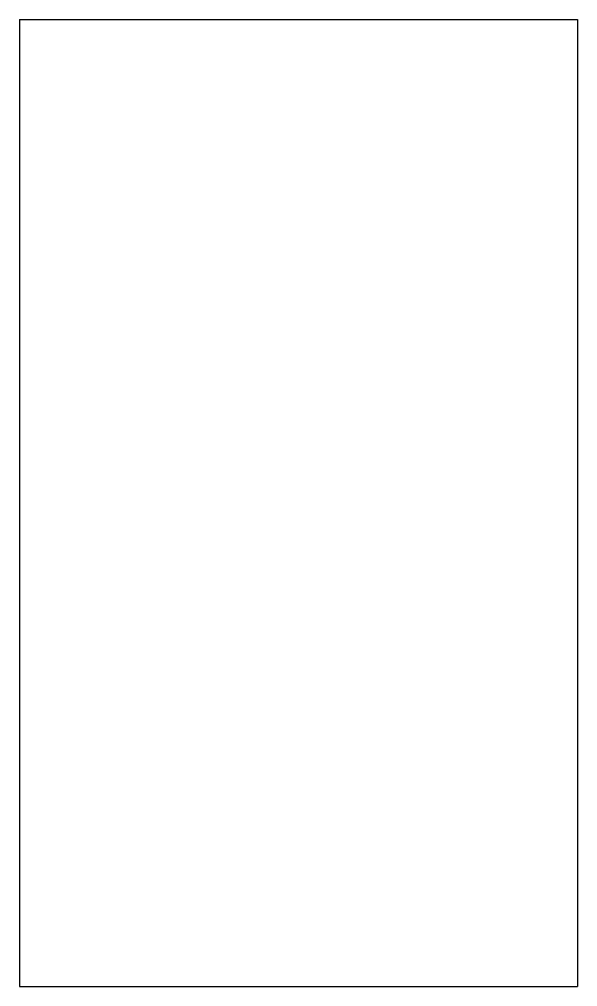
# Model space of a CAD drawing. Header units: millimetres. Extents: x -7.5 to 7.5, y -13 to 13.
import ezdxf

# ---------------------------------------------------------------- set-up
doc = ezdxf.new("R2010")
doc.units = ezdxf.units.MM

msp = doc.modelspace()

# ---------------------------------------------------------------- linework, layer by layer
for p, q in [((-7.5, 13), (7.5, 13)), ((-7.5, 13), (-7.5, -13)), ((7.5, 13), (7.5, -13)), ((-7.5, -13), (7.5, -13))]:
    msp.add_line(p, q)

doc.saveas('drawing.dxf')
